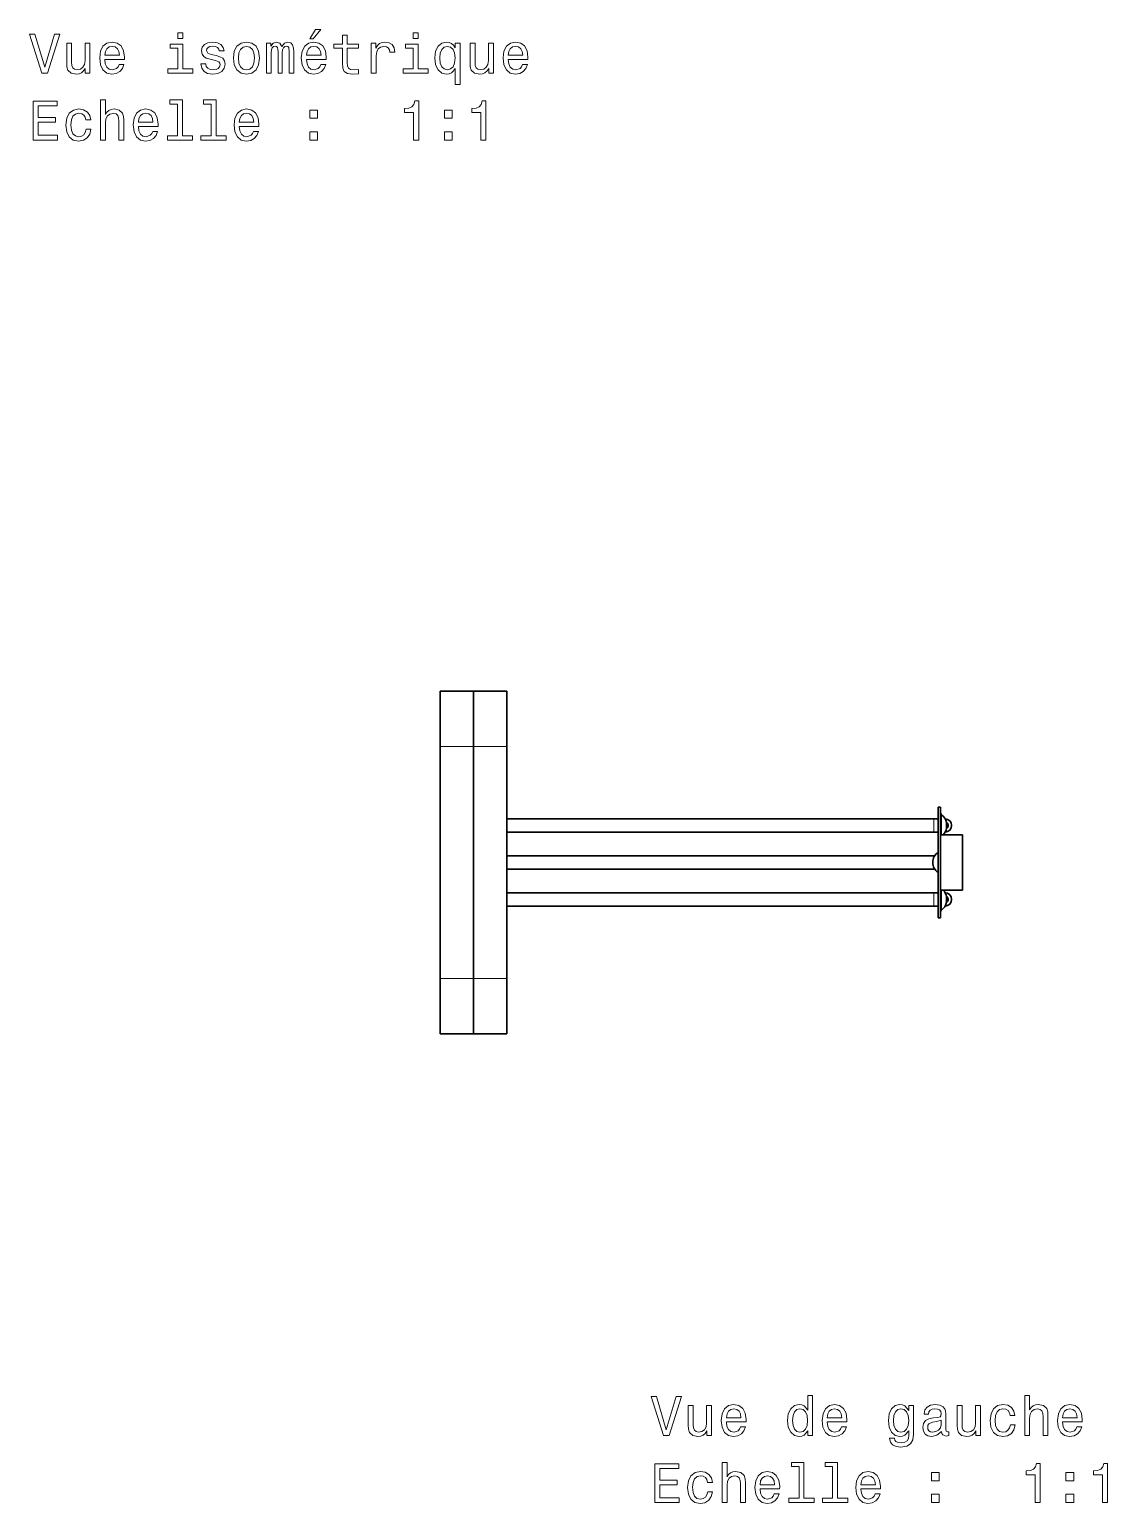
# Model space of a CAD drawing. Extents: x 276 to 1434, y 180 to 714.
# Drawn here: x 880.2 to 977.5, y 362.6 to 495.7 of the extents above; entities that cross this region are included whole.
import ezdxf

# ---------------------------------------------------------------- set-up
doc = ezdxf.new("R2010")
doc.units = 0

msp = doc.modelspace()

# ---------------------------------------------------------------- linework, layer by layer
at = {"color": 7, "lineweight": 35, "ltscale": 0.125}
for p, q in [((917.27, 430.97), (917.27, 435.97)), ((920.27, 430.97), (920.27, 435.97)), ((920.27, 430.97), (920.27, 435.97)), ((923.27, 430.97), (923.27, 435.97)), ((964.44, 423), (964.44, 418)), ((917.27, 405.03), (917.27, 410.03)), ((920.27, 405.03), (920.27, 410.03)), ((920.27, 405.03), (920.27, 410.03)), ((923.27, 405.03), (923.27, 410.03))]:
    msp.add_line(p, q, dxfattribs=at)
at = {"color": 7, "lineweight": 35, "ltscale": 0.075}
for p, q in [((920.27, 435.97), (917.27, 435.97)), ((920.27, 435.97), (923.27, 435.97)), ((920.27, 405.03), (917.27, 405.03)), ((920.27, 405.03), (923.27, 405.03))]:
    msp.add_line(p, q, dxfattribs=at)
at = {"color": 7, "lineweight": 35}
for p, q in [((917.27, 430.97), (917.27, 410.03)), ((920.27, 430.97), (920.27, 410.03)), ((920.27, 430.97), (920.27, 410.03)), ((923.27, 430.97), (923.27, 410.03)), ((923.27, 424.44), (961.84, 424.44)), ((923.27, 423.24), (961.84, 423.24)), ((923.27, 421.1), (961.84, 421.1)), ((923.27, 419.9), (961.84, 419.9)), ((923.27, 417.76), (961.84, 417.76)), ((923.27, 416.56), (961.84, 416.56))]:
    msp.add_line(p, q, dxfattribs=at)
at = {"color": 7, "lineweight": 13, "ltscale": 0.075}
for p, q in [((920.27, 430.97), (917.27, 430.97)), ((920.27, 430.97), (923.27, 430.97)), ((920.27, 410.03), (917.27, 410.03)), ((920.27, 410.03), (923.27, 410.03))]:
    msp.add_line(p, q, dxfattribs=at)
at = {"color": 7, "lineweight": 35, "ltscale": 0.015415}
msp.add_line((917.27, 425.3), (917.27, 425.91), dxfattribs=at)
at = {"color": 7, "lineweight": 35, "ltscale": 0.015033}
msp.add_line((917.27, 424.7), (917.27, 425.3), dxfattribs=at)
at = {"color": 7, "lineweight": 35, "ltscale": 0.25}
for p, q in [((962.24, 425.5), (962.24, 415.5)), ((962.44, 425.5), (962.44, 415.5))]:
    msp.add_line(p, q, dxfattribs=at)
at = {"color": 7, "lineweight": 35, "ltscale": 0.005}
for p, q in [((962.24, 425.5), (962.44, 425.5)), ((962.24, 415.5), (962.44, 415.5))]:
    msp.add_line(p, q, dxfattribs=at)
at = {"color": 7, "lineweight": 13, "ltscale": 0.035868}
for p, q in [((962.52, 423.37), (962.52, 424.81)), ((962.52, 417.63), (962.52, 416.19))]:
    msp.add_line(p, q, dxfattribs=at)
at = {"color": 7, "lineweight": 35, "ltscale": 0.01002}
for p, q in [((961.84, 424.44), (962.24, 424.44)), ((961.84, 416.56), (962.24, 416.56))]:
    msp.add_line(p, q, dxfattribs=at)
at = {"color": 7, "lineweight": 13, "ltscale": 0.009425}
msp.add_line((962.52, 423), (962.52, 423.37), dxfattribs=at)
at = {"color": 7, "lineweight": 35, "ltscale": 0.009744}
msp.add_line((962.99, 424.1), (962.99, 423.71), dxfattribs=at)
at = {"color": 7, "lineweight": 35, "ltscale": 0.003358}
for p, q in [((962.99, 423.58), (962.99, 423.71)), ((962.99, 417.29), (962.99, 417.42))]:
    msp.add_line(p, q, dxfattribs=at)
at = {"color": 7, "lineweight": 35, "ltscale": 6.04602e-05}
msp.add_line((963.13, 423.78), (963.13, 423.78), dxfattribs=at)
at = {"color": 7, "lineweight": 35, "ltscale": 0.010002}
for p, q in [((961.84, 423.24), (962.24, 423.24)), ((961.84, 417.76), (962.24, 417.76))]:
    msp.add_line(p, q, dxfattribs=at)
at = {"color": 7, "lineweight": 35, "ltscale": 0.05}
for p, q in [((962.44, 423), (964.44, 423)), ((962.44, 418), (964.44, 418))]:
    msp.add_line(p, q, dxfattribs=at)
at = {"color": 7, "lineweight": 35, "ltscale": 0.003488}
msp.add_line((961.84, 420.96), (961.84, 421.1), dxfattribs=at)
at = {"color": 7, "lineweight": 35, "ltscale": 0.003544}
msp.add_line((961.84, 419.9), (961.84, 420.04), dxfattribs=at)
at = {"color": 7, "lineweight": 13, "ltscale": 0.009428}
msp.add_line((962.52, 418), (962.52, 417.63), dxfattribs=at)
at = {"color": 7, "lineweight": 35, "ltscale": 0.009745}
msp.add_line((962.99, 416.9), (962.99, 417.29), dxfattribs=at)
at = {"color": 7, "lineweight": 35, "ltscale": 5.97095e-05}
msp.add_line((963.13, 417.22), (963.13, 417.22), dxfattribs=at)
at = {"color": 7, "lineweight": 13}
for points in [[(882.43, 495.28), (881.55, 492.3), (880.65, 495.28), (880.17, 495.28), (881.3, 491.78), (881.81, 491.78), (882.91, 495.28)], [(894.03, 495.4), (893.56, 495.4), (893.56, 494.9), (894.03, 494.9)], [(905.49, 494.86), (905.79, 494.86), (906.49, 495.71), (906, 495.71)], [(908.43, 494.02), (908.43, 492.66), (908.46, 492.22), (908.6, 491.92), (908.88, 491.74), (909.36, 491.68), (909.89, 491.71), (909.89, 492.09), (909.5, 492.06), (909.15, 492.1), (908.97, 492.23), (908.89, 492.44), (908.87, 492.74), (908.87, 494.02), (909.89, 494.02), (909.89, 494.4), (908.87, 494.4), (908.87, 495.19), (908.43, 495.19), (908.43, 494.4), (907.66, 494.4), (907.66, 494.02)], [(915.28, 495.4), (914.81, 495.4), (914.81, 494.9), (915.28, 494.9)], [(885.63, 494.49), (885.19, 494.49), (885.19, 492.92), (885.14, 492.56), (884.99, 492.3), (884.77, 492.14), (884.47, 492.09), (884.23, 492.13), (884.08, 492.25), (883.99, 492.45), (883.97, 492.75), (883.97, 494.49), (883.53, 494.49), (883.53, 492.71), (883.55, 492.35), (883.64, 492.05), (883.93, 491.78), (884.4, 491.68), (884.65, 491.72), (884.87, 491.81), (885.06, 491.97), (885.21, 492.19), (885.21, 491.78), (885.63, 491.78)], [(886.97, 493), (888.74, 493), (888.75, 493.21), (888.67, 493.79), (888.45, 494.23), (888.09, 494.49), (887.63, 494.58), (887.17, 494.48), (886.81, 494.2), (886.59, 493.74), (886.51, 493.14), (886.58, 492.52), (886.81, 492.06), (887.16, 491.78), (887.61, 491.68), (888, 491.75), (888.33, 491.92), (888.56, 492.19), (888.7, 492.56), (888.26, 492.56), (888.17, 492.35), (888.04, 492.2), (887.67, 492.08), (887.38, 492.14), (887.16, 492.31), (887.02, 492.6), (886.97, 492.99)], [(886.97, 493.38), (887.03, 493.73), (887.16, 493.98), (887.37, 494.14), (887.64, 494.19), (887.91, 494.14), (888.11, 493.98), (888.24, 493.73), (888.29, 493.38)], [(894.01, 492.15), (894.01, 494.4), (892.87, 494.4), (892.87, 494.02), (893.57, 494.02), (893.57, 492.15), (892.66, 492.15), (892.66, 491.78), (894.93, 491.78), (894.93, 492.15)], [(897.02, 493.36), (896.59, 493.46), (896.27, 493.57), (896.16, 493.81), (896.19, 493.98), (896.3, 494.1), (896.47, 494.17), (896.72, 494.2), (896.96, 494.17), (897.14, 494.08), (897.26, 493.95), (897.31, 493.77), (897.75, 493.77), (897.75, 493.78), (897.67, 494.1), (897.46, 494.36), (897.14, 494.52), (896.72, 494.58), (896.29, 494.52), (895.98, 494.36), (895.78, 494.11), (895.72, 493.8), (895.77, 493.49), (895.91, 493.28), (896.14, 493.13), (896.48, 493.02), (896.97, 492.9), (897.27, 492.78), (897.35, 492.68), (897.38, 492.53), (897.34, 492.34), (897.22, 492.2), (897.02, 492.11), (896.76, 492.08), (896.48, 492.11), (896.28, 492.21), (896.14, 492.38), (896.09, 492.62), (895.66, 492.62), (895.73, 492.22), (895.94, 491.93), (896.26, 491.75), (896.72, 491.68), (897.19, 491.75), (897.54, 491.93), (897.75, 492.21), (897.83, 492.58), (897.77, 492.89), (897.62, 493.11), (897.36, 493.25)], [(898.59, 493.13), (898.67, 492.52), (898.91, 492.06), (899.28, 491.78), (899.77, 491.68), (900.26, 491.78), (900.63, 492.06), (900.86, 492.51), (900.94, 493.13), (900.86, 493.75), (900.63, 494.2), (900.26, 494.48), (899.77, 494.58), (899.28, 494.48), (898.91, 494.2), (898.67, 493.75)], [(899.05, 493.14), (899.09, 493.59), (899.23, 493.92), (899.46, 494.12), (899.77, 494.19), (900.07, 494.12), (900.3, 493.92), (900.44, 493.59), (900.49, 493.14), (900.44, 492.68), (900.3, 492.34), (900.07, 492.14), (899.77, 492.08), (899.46, 492.14), (899.23, 492.34), (899.09, 492.68)], [(901.58, 491.78), (901.99, 491.78), (901.99, 493.59), (902.02, 493.86), (902.09, 494.06), (902.21, 494.17), (902.36, 494.22), (902.48, 494.18), (902.56, 494.08), (902.6, 493.91), (902.62, 493.68), (902.62, 491.78), (903, 491.78), (903, 493.59), (903.03, 493.86), (903.1, 494.05), (903.22, 494.17), (903.38, 494.22), (903.5, 494.18), (903.58, 494.08), (903.63, 493.68), (903.63, 491.78), (904.04, 491.78), (904.04, 493.65), (904.01, 494.04), (903.93, 494.34), (903.77, 494.52), (903.51, 494.58), (903.2, 494.48), (902.96, 494.19), (902.78, 494.48), (902.46, 494.58), (902.17, 494.48), (901.98, 494.2), (901.98, 494.49), (901.58, 494.49)], [(905.19, 493), (906.96, 493), (906.97, 493.21), (906.89, 493.79), (906.66, 494.23), (906.31, 494.49), (905.84, 494.58), (905.38, 494.48), (905.03, 494.2), (904.8, 493.74), (904.72, 493.14), (904.8, 492.52), (905.02, 492.06), (905.37, 491.78), (905.83, 491.68), (906.22, 491.75), (906.54, 491.92), (906.78, 492.19), (906.92, 492.56), (906.48, 492.56), (906.39, 492.35), (906.25, 492.2), (905.88, 492.08), (905.59, 492.14), (905.38, 492.31), (905.24, 492.6), (905.19, 492.99)], [(905.19, 493.38), (905.24, 493.73), (905.38, 493.98), (905.58, 494.14), (905.86, 494.19), (906.12, 494.14), (906.33, 493.98), (906.46, 493.73), (906.5, 493.38)], [(911.04, 491.78), (911.48, 491.78), (911.48, 493.33), (911.53, 493.7), (911.66, 493.97), (911.88, 494.13), (912.18, 494.18), (912.4, 494.15), (912.57, 494.05), (912.67, 493.88), (912.71, 493.65), (913.15, 493.65), (913.09, 494.05), (912.93, 494.35), (912.65, 494.52), (912.27, 494.58), (912.01, 494.54), (911.79, 494.44), (911.6, 494.27), (911.44, 494.04), (911.44, 494.49), (911.04, 494.49)], [(915.26, 492.15), (915.26, 494.4), (914.12, 494.4), (914.12, 494.02), (914.82, 494.02), (914.82, 492.15), (913.91, 492.15), (913.91, 491.78), (916.18, 491.78), (916.18, 492.15)], [(918.61, 494.07), (918.45, 494.3), (918.27, 494.46), (918.07, 494.55), (917.83, 494.58), (917.4, 494.48), (917.07, 494.2), (916.85, 493.75), (916.78, 493.14), (916.85, 492.52), (917.07, 492.07), (917.4, 491.78), (917.83, 491.68), (918.07, 491.71), (918.27, 491.8), (918.44, 491.96), (918.61, 492.19), (918.61, 490.73), (919.05, 490.73), (919.05, 494.49), (918.61, 494.49)], [(917.23, 493.14), (917.27, 493.58), (917.42, 493.91), (917.63, 494.11), (917.9, 494.18), (918.2, 494.11), (918.42, 493.92), (918.55, 493.59), (918.6, 493.14), (918.55, 492.68), (918.42, 492.35), (918.2, 492.15), (917.9, 492.08), (917.63, 492.15), (917.42, 492.35), (917.27, 492.68)], [(922.07, 494.49), (921.62, 494.49), (921.62, 492.92), (921.57, 492.56), (921.42, 492.3), (921.2, 492.14), (920.9, 492.09), (920.66, 492.13), (920.51, 492.25), (920.43, 492.45), (920.41, 492.75), (920.41, 494.49), (919.96, 494.49), (919.96, 492.71), (919.98, 492.35), (920.07, 492.05), (920.37, 491.78), (920.83, 491.68), (921.09, 491.72), (921.3, 491.81), (921.49, 491.97), (921.64, 492.19), (921.64, 491.78), (922.07, 491.78)], [(923.4, 493), (925.18, 493), (925.18, 493.21), (925.1, 493.79), (924.88, 494.23), (924.53, 494.49), (924.06, 494.58), (923.6, 494.48), (923.25, 494.2), (923.02, 493.74), (922.94, 493.14), (923.01, 492.52), (923.24, 492.06), (923.59, 491.78), (924.04, 491.68), (924.44, 491.75), (924.76, 491.92), (925, 492.19), (925.13, 492.56), (924.69, 492.56), (924.6, 492.35), (924.47, 492.2), (924.1, 492.08), (923.81, 492.14), (923.59, 492.31), (923.45, 492.6), (923.4, 492.99)], [(923.4, 493.38), (923.46, 493.73), (923.59, 493.98), (923.8, 494.14), (924.07, 494.19), (924.34, 494.14), (924.55, 493.98), (924.67, 493.73), (924.72, 493.38)], [(880.49, 485.73), (882.71, 485.73), (882.71, 486.16), (880.96, 486.16), (880.96, 487.34), (882.52, 487.34), (882.52, 487.76), (880.96, 487.76), (880.96, 488.81), (882.67, 488.81), (882.67, 489.23), (880.49, 489.23)], [(885.27, 487.54), (885.71, 487.54), (885.62, 487.95), (885.4, 488.26), (885.06, 488.46), (884.62, 488.54), (884.14, 488.44), (883.77, 488.15), (883.54, 487.69), (883.46, 487.08), (883.54, 486.47), (883.76, 486.01), (884.12, 485.73), (884.61, 485.64), (885.04, 485.71), (885.38, 485.92), (885.61, 486.26), (885.71, 486.7), (885.29, 486.7), (885.21, 486.42), (885.07, 486.21), (884.87, 486.08), (884.62, 486.03), (884.32, 486.1), (884.09, 486.3), (883.96, 486.63), (883.91, 487.09), (883.96, 487.55), (884.1, 487.88), (884.33, 488.08), (884.62, 488.15), (884.89, 488.1), (885.08, 487.99), (885.21, 487.79)], [(886.58, 485.73), (887.03, 485.73), (887.03, 487.3), (887.07, 487.65), (887.22, 487.92), (887.44, 488.08), (887.75, 488.14), (887.99, 488.09), (888.14, 487.95), (888.22, 487.72), (888.24, 487.42), (888.24, 485.73), (888.68, 485.73), (888.68, 487.51), (888.66, 487.87), (888.57, 488.17), (888.28, 488.44), (887.81, 488.54), (887.56, 488.5), (887.34, 488.41), (887.16, 488.25), (887.03, 488.05), (887.03, 489.35), (886.58, 489.35)], [(890.01, 486.96), (891.78, 486.96), (891.79, 487.16), (891.71, 487.74), (891.48, 488.18), (891.13, 488.44), (890.66, 488.54), (890.2, 488.44), (889.85, 488.15), (889.62, 487.69), (889.54, 487.09), (889.62, 486.47), (889.84, 486.01), (890.19, 485.73), (890.65, 485.64), (891.04, 485.7), (891.36, 485.87), (891.6, 486.15), (891.74, 486.51), (891.3, 486.51), (891.21, 486.31), (891.07, 486.16), (890.7, 486.03), (890.41, 486.09), (890.2, 486.27), (890.06, 486.55), (890.01, 486.94)], [(893.54, 488.98), (893.54, 486.11), (892.62, 486.11), (892.62, 485.73), (894.89, 485.73), (894.89, 486.11), (893.98, 486.11), (893.98, 489.35), (892.84, 489.35), (892.84, 488.98)], [(896.57, 488.98), (896.57, 486.11), (895.66, 486.11), (895.66, 485.73), (897.92, 485.73), (897.92, 486.11), (897.02, 486.11), (897.02, 489.35), (895.88, 489.35), (895.88, 488.98)], [(899.11, 486.96), (900.89, 486.96), (900.89, 487.16), (900.81, 487.74), (900.59, 488.18), (900.24, 488.44), (899.77, 488.54), (899.31, 488.44), (898.96, 488.15), (898.73, 487.69), (898.65, 487.09), (898.73, 486.47), (898.95, 486.01), (899.3, 485.73), (899.75, 485.64), (900.15, 485.7), (900.47, 485.87), (900.71, 486.15), (900.84, 486.51), (900.4, 486.51), (900.31, 486.31), (900.18, 486.16), (899.81, 486.03), (899.52, 486.09), (899.31, 486.27), (899.16, 486.55), (899.11, 486.94)], [(914.86, 485.73), (915.32, 485.73), (915.32, 489.26), (914.97, 489.26), (914.88, 488.95), (914.7, 488.74), (914.42, 488.62), (914.04, 488.58), (914.04, 488.22), (914.86, 488.22)], [(920.93, 485.73), (921.39, 485.73), (921.39, 489.26), (921.05, 489.26), (920.96, 488.95), (920.77, 488.74), (920.5, 488.62), (920.11, 488.58), (920.11, 488.22), (920.93, 488.22)], [(890.01, 487.33), (890.06, 487.68), (890.2, 487.94), (890.4, 488.09), (890.68, 488.15), (890.94, 488.09), (891.15, 487.94), (891.28, 487.68), (891.32, 487.33)], [(899.11, 487.33), (899.17, 487.68), (899.31, 487.94), (899.51, 488.09), (899.78, 488.15), (900.05, 488.09), (900.26, 487.94), (900.38, 487.68), (900.43, 487.33)], [(905.49, 487.69), (906.19, 487.69), (906.19, 488.44), (905.49, 488.44)], [(917.64, 487.69), (918.33, 487.69), (918.33, 488.44), (917.64, 488.44)], [(905.49, 485.73), (906.19, 485.73), (906.19, 486.48), (905.49, 486.48)], [(917.64, 485.73), (918.33, 485.73), (918.33, 486.48), (917.64, 486.48)], [(938.56, 372.26), (937.68, 369.27), (936.78, 372.26), (936.3, 372.26), (937.43, 368.75), (937.94, 368.75), (939.04, 372.26)], [(941.76, 371.46), (941.32, 371.46), (941.32, 369.9), (941.27, 369.53), (941.12, 369.27), (940.9, 369.11), (940.6, 369.06), (940.36, 369.1), (940.21, 369.22), (940.13, 369.43), (940.11, 369.72), (940.11, 371.46), (939.66, 371.46), (939.66, 369.68), (939.68, 369.32), (939.77, 369.02), (940.07, 368.75), (940.53, 368.65), (940.79, 368.69), (941, 368.78), (941.19, 368.94), (941.34, 369.16), (941.34, 368.75), (941.76, 368.75)], [(943.1, 369.98), (944.88, 369.98), (944.88, 370.18), (944.8, 370.76), (944.58, 371.2), (944.23, 371.46), (943.76, 371.55), (943.3, 371.45), (942.94, 371.17), (942.72, 370.71), (942.64, 370.11), (942.71, 369.49), (942.94, 369.03), (943.29, 368.75), (943.74, 368.65), (944.14, 368.72), (944.46, 368.89), (944.69, 369.16), (944.83, 369.53), (944.39, 369.53), (944.3, 369.33), (944.17, 369.17), (943.8, 369.05), (943.51, 369.11), (943.29, 369.29), (943.15, 369.57), (943.1, 369.96)], [(950.45, 369.17), (950.45, 368.75), (950.89, 368.75), (950.89, 372.37), (950.45, 372.37), (950.45, 371.05), (950.12, 371.43), (949.91, 371.52), (949.67, 371.55), (949.24, 371.45), (948.91, 371.17), (948.69, 370.72), (948.62, 370.11), (948.69, 369.5), (948.91, 369.04), (949.24, 368.75), (949.67, 368.65), (949.91, 368.69), (950.12, 368.78)], [(952.21, 369.98), (953.98, 369.98), (953.99, 370.18), (953.91, 370.76), (953.69, 371.2), (953.33, 371.46), (952.86, 371.55), (952.41, 371.45), (952.05, 371.17), (951.83, 370.71), (951.75, 370.11), (951.82, 369.49), (952.05, 369.03), (952.4, 368.75), (952.85, 368.65), (953.24, 368.72), (953.57, 368.89), (953.8, 369.16), (953.94, 369.53), (953.5, 369.53), (953.41, 369.33), (953.28, 369.17), (952.91, 369.05), (952.62, 369.11), (952.4, 369.29), (952.26, 369.57), (952.21, 369.96)], [(960, 368.87), (960, 371.46), (959.58, 371.46), (959.58, 371.02), (959.23, 371.42), (959.02, 371.52), (958.78, 371.55), (958.35, 371.45), (958.02, 371.17), (957.8, 370.72), (957.73, 370.11), (957.8, 369.49), (958.02, 369.04), (958.35, 368.75), (958.78, 368.65), (959.02, 368.69), (959.22, 368.78), (959.58, 369.16), (959.58, 368.78), (959.54, 368.48), (959.43, 368.26), (959.21, 368.14), (958.9, 368.09), (958.62, 368.12), (958.42, 368.2), (958.31, 368.33), (958.27, 368.5), (957.84, 368.5), (957.84, 368.48), (957.91, 368.16), (958.11, 367.92), (958.43, 367.76), (958.87, 367.71), (959.4, 367.78), (959.74, 367.99), (959.94, 368.36)], [(962.54, 369.1), (962.54, 369.09), (962.56, 368.92), (962.64, 368.8), (962.96, 368.7), (963.2, 368.74), (963.2, 369.08), (963.1, 369.07), (962.96, 369.13), (962.93, 369.34), (962.93, 370.74), (962.87, 371.1), (962.69, 371.35), (962.39, 371.5), (961.95, 371.55), (961.53, 371.49), (961.22, 371.32), (961.02, 371.06), (960.95, 370.7), (960.95, 370.67), (961.35, 370.67), (961.39, 370.88), (961.5, 371.04), (961.68, 371.13), (961.94, 371.16), (962.18, 371.14), (962.36, 371.06), (962.47, 370.93), (962.5, 370.75), (962.48, 370.54), (962.4, 370.43), (962.2, 370.38), (961.82, 370.34), (961.39, 370.25), (961.08, 370.09), (960.9, 369.83), (960.84, 369.46), (960.89, 369.13), (961.05, 368.88), (961.3, 368.73), (961.65, 368.67), (962.12, 368.78)], [(966.05, 371.46), (965.61, 371.46), (965.61, 369.9), (965.56, 369.53), (965.41, 369.27), (965.19, 369.11), (964.89, 369.06), (964.65, 369.1), (964.5, 369.22), (964.41, 369.43), (964.39, 369.72), (964.39, 371.46), (963.95, 371.46), (963.95, 369.68), (963.97, 369.32), (964.06, 369.02), (964.35, 368.75), (964.82, 368.65), (965.07, 368.69), (965.29, 368.78), (965.48, 368.94), (965.63, 369.16), (965.63, 368.75), (966.05, 368.75)], [(968.73, 370.56), (969.16, 370.56), (969.07, 370.96), (968.86, 371.28), (968.52, 371.48), (968.08, 371.55), (967.6, 371.45), (967.23, 371.17), (967, 370.71), (966.92, 370.1), (966.99, 369.49), (967.22, 369.03), (967.58, 368.75), (968.07, 368.65), (968.5, 368.73), (968.84, 368.94), (969.07, 369.27), (969.17, 369.72), (968.75, 369.72), (968.67, 369.44), (968.53, 369.22), (968.33, 369.09), (968.08, 369.05), (967.77, 369.12), (967.55, 369.32), (967.41, 369.65), (967.37, 370.11), (967.41, 370.57), (967.56, 370.89), (967.78, 371.1), (968.08, 371.17), (968.34, 371.12), (968.54, 371), (968.67, 370.81)], [(970.04, 368.75), (970.48, 368.75), (970.48, 370.31), (970.53, 370.67), (970.67, 370.93), (970.9, 371.1), (971.2, 371.16), (971.44, 371.11), (971.6, 370.97), (971.67, 370.74), (971.7, 370.44), (971.7, 368.75), (972.14, 368.75), (972.14, 370.53), (972.12, 370.89), (972.03, 371.19), (971.73, 371.46), (971.27, 371.55), (971.02, 371.52), (970.8, 371.42), (970.62, 371.27), (970.48, 371.07), (970.48, 372.37), (970.04, 372.37)], [(973.46, 369.98), (975.24, 369.98), (975.24, 370.18), (975.16, 370.76), (974.94, 371.2), (974.59, 371.46), (974.12, 371.55), (973.66, 371.45), (973.31, 371.17), (973.08, 370.71), (973, 370.11), (973.07, 369.49), (973.3, 369.03), (973.65, 368.75), (974.1, 368.65), (974.5, 368.72), (974.82, 368.89), (975.06, 369.16), (975.19, 369.53), (974.75, 369.53), (974.66, 369.33), (974.53, 369.17), (974.16, 369.05), (973.87, 369.11), (973.65, 369.29), (973.51, 369.57), (973.46, 369.96)], [(943.1, 370.35), (943.16, 370.7), (943.29, 370.95), (943.5, 371.11), (943.77, 371.17), (944.04, 371.11), (944.25, 370.95), (944.37, 370.7), (944.42, 370.35)], [(949.75, 371.16), (950.04, 371.09), (950.26, 370.89), (950.39, 370.56), (950.44, 370.11), (950.39, 369.65), (950.26, 369.32), (950.04, 369.12), (949.75, 369.05), (949.47, 369.12), (949.26, 369.32), (949.12, 369.65), (949.07, 370.11), (949.12, 370.56), (949.26, 370.88), (949.47, 371.09)], [(952.21, 370.35), (952.26, 370.7), (952.4, 370.95), (952.61, 371.11), (952.88, 371.17), (953.15, 371.11), (953.35, 370.95), (953.48, 370.7), (953.53, 370.35)], [(958.19, 370.11), (958.23, 370.56), (958.37, 370.89), (958.58, 371.09), (958.86, 371.16), (959.16, 371.09), (959.38, 370.89), (959.52, 370.56), (959.57, 370.11), (959.52, 369.65), (959.38, 369.32), (959.16, 369.12), (958.86, 369.05), (958.58, 369.12), (958.37, 369.32), (958.23, 369.65)], [(962.49, 369.7), (962.43, 369.44), (962.27, 369.23), (962.02, 369.1), (961.73, 369.06), (961.53, 369.08), (961.4, 369.16), (961.31, 369.31), (961.29, 369.5), (961.31, 369.68), (961.39, 369.8), (961.71, 369.95), (962.12, 370.01), (962.49, 370.13)], [(973.46, 370.35), (973.52, 370.7), (973.65, 370.95), (973.86, 371.11), (974.13, 371.17), (974.4, 371.11), (974.61, 370.95), (974.73, 370.7), (974.78, 370.35)], [(936.63, 362.7), (938.84, 362.7), (938.84, 363.13), (937.09, 363.13), (937.09, 364.31), (938.65, 364.31), (938.65, 364.73), (937.09, 364.73), (937.09, 365.78), (938.8, 365.78), (938.8, 366.2), (936.63, 366.2)], [(942.71, 362.7), (943.16, 362.7), (943.16, 364.27), (943.2, 364.63), (943.35, 364.89), (943.58, 365.05), (943.88, 365.11), (944.12, 365.06), (944.27, 364.92), (944.35, 364.7), (944.37, 364.39), (944.37, 362.7), (944.82, 362.7), (944.82, 364.48), (944.8, 364.84), (944.71, 365.14), (944.41, 365.41), (943.94, 365.51), (943.69, 365.47), (943.47, 365.38), (943.29, 365.23), (943.16, 365.02), (943.16, 366.32), (942.71, 366.32)], [(949.67, 365.95), (949.67, 363.08), (948.75, 363.08), (948.75, 362.7), (951.02, 362.7), (951.02, 363.08), (950.11, 363.08), (950.11, 366.32), (948.97, 366.32), (948.97, 365.95)], [(952.7, 365.95), (952.7, 363.08), (951.79, 363.08), (951.79, 362.7), (954.06, 362.7), (954.06, 363.08), (953.15, 363.08), (953.15, 366.32), (952.01, 366.32), (952.01, 365.95)], [(970.99, 362.7), (971.45, 362.7), (971.45, 366.23), (971.11, 366.23), (971.02, 365.92), (970.83, 365.71), (970.56, 365.59), (970.17, 365.55), (970.17, 365.19), (970.99, 365.19)], [(977.06, 362.7), (977.52, 362.7), (977.52, 366.23), (977.18, 366.23), (977.09, 365.92), (976.91, 365.71), (976.63, 365.59), (976.25, 365.55), (976.25, 365.19), (977.06, 365.19)], [(941.4, 364.51), (941.84, 364.51), (941.75, 364.92), (941.53, 365.24), (941.19, 365.43), (940.76, 365.51), (940.27, 365.41), (939.9, 365.12), (939.67, 364.67), (939.59, 364.05), (939.67, 363.44), (939.89, 362.99), (940.25, 362.7), (940.74, 362.61), (941.17, 362.68), (941.51, 362.9), (941.74, 363.23), (941.85, 363.67), (941.42, 363.67), (941.35, 363.39), (941.21, 363.18), (941, 363.05), (940.76, 363.01), (940.45, 363.07), (940.23, 363.27), (940.09, 363.6), (940.05, 364.07), (940.09, 364.52), (940.23, 364.85), (940.46, 365.05), (940.76, 365.12), (941.02, 365.07), (941.22, 364.96), (941.35, 364.77)], [(946.14, 363.93), (947.91, 363.93), (947.92, 364.14), (947.84, 364.72), (947.61, 365.15), (947.26, 365.41), (946.79, 365.51), (946.33, 365.41), (945.98, 365.12), (945.75, 364.67), (945.67, 364.06), (945.75, 363.44), (945.98, 362.99), (946.32, 362.7), (946.78, 362.61), (947.17, 362.67), (947.49, 362.84), (947.73, 363.12), (947.87, 363.48), (947.43, 363.48), (947.34, 363.28), (947.21, 363.13), (946.83, 363.01), (946.55, 363.06), (946.33, 363.24), (946.19, 363.53), (946.14, 363.91)], [(946.14, 364.3), (946.19, 364.65), (946.33, 364.91), (946.54, 365.06), (946.81, 365.12), (947.08, 365.06), (947.28, 364.91), (947.41, 364.65), (947.45, 364.3)], [(955.25, 363.93), (957.02, 363.93), (957.03, 364.14), (956.94, 364.72), (956.72, 365.15), (956.37, 365.41), (955.9, 365.51), (955.44, 365.41), (955.09, 365.12), (954.86, 364.67), (954.78, 364.06), (954.86, 363.44), (955.08, 362.99), (955.43, 362.7), (955.89, 362.61), (956.28, 362.67), (956.6, 362.84), (956.84, 363.12), (956.98, 363.48), (956.54, 363.48), (956.45, 363.28), (956.31, 363.13), (955.94, 363.01), (955.65, 363.06), (955.44, 363.24), (955.3, 363.53), (955.25, 363.91)], [(955.25, 364.3), (955.3, 364.65), (955.44, 364.91), (955.64, 365.06), (955.92, 365.12), (956.18, 365.06), (956.39, 364.91), (956.52, 364.65), (956.56, 364.3)], [(961.62, 364.66), (962.32, 364.66), (962.32, 365.41), (961.62, 365.41)], [(973.77, 364.66), (974.47, 364.66), (974.47, 365.41), (973.77, 365.41)], [(961.62, 362.7), (962.32, 362.7), (962.32, 363.46), (961.62, 363.46)], [(973.77, 362.7), (974.47, 362.7), (974.47, 363.46), (973.77, 363.46)]]:
    msp.add_lwpolyline(points, close=True, dxfattribs=at)
at = {"color": 7, "lineweight": 35}
for centre, radius, start, end in [((962.64, 424.97), 0.2, 180, 233.9157), ((961.82, 423.84), 1.2, 12.7464, 53.9157), ((961.82, 423.84), 1.2, 315.6188, 347.5184), ((962.84, 420.5), 1.1, 123.0442, 236.9558), ((961.82, 417.16), 1.2, 12.4817, 44.4033), ((961.82, 417.16), 1.2, 306.0843, 347.2536), ((962.64, 416.03), 0.2, 126.0843, 180)]:
    msp.add_arc(centre, radius, start, end, dxfattribs=at)
at = {"color": 7, "lineweight": 13}
for centre, major_axis, ratio, start_param, end_param in [((961.84, 423.84), (0.001, -0.6), 0.000256, 0.000074, 3.141667), ((962.84, 423.84), (0.295, -0.054), 0.999999, 5.404701, 6.259902), ((961.84, 417.16), (0.001, 0.6), 0.000256, 3.141518, 6.283111), ((962.84, 417.16), (-0.295, -0.054), 0.999999, 3.164876, 4.020077)]:
    msp.add_ellipse(centre, major_axis=major_axis, ratio=ratio, start_param=start_param, end_param=end_param, dxfattribs=at)
at = {"color": 7, "lineweight": 35}
for centre, major_axis, start_param, end_param in [((962.84, 423.84), (0.59, -0.108), 3.298594, 3.347798), ((962.84, 423.84), (0.59, -0.108), 4.918613, 8.010971), ((962.84, 423.84), (0.295, -0.054), 6.259902, 7.529498), ((962.84, 423.84), (0.295, -0.054), 5.404304, 6.259902), ((962.84, 417.16), (0.59, 0.108), 2.935388, 2.984591), ((962.84, 417.16), (0.59, 0.108), 4.555397, 7.647755), ((962.84, 417.16), (-0.295, -0.054), 3.164876, 4.020472), ((962.84, 417.16), (-0.295, -0.054), 1.89528, 3.164876)]:
    msp.add_ellipse(centre, major_axis=major_axis, ratio=0.999999, start_param=start_param, end_param=end_param, dxfattribs=at)

doc.saveas('drawing.dxf')
